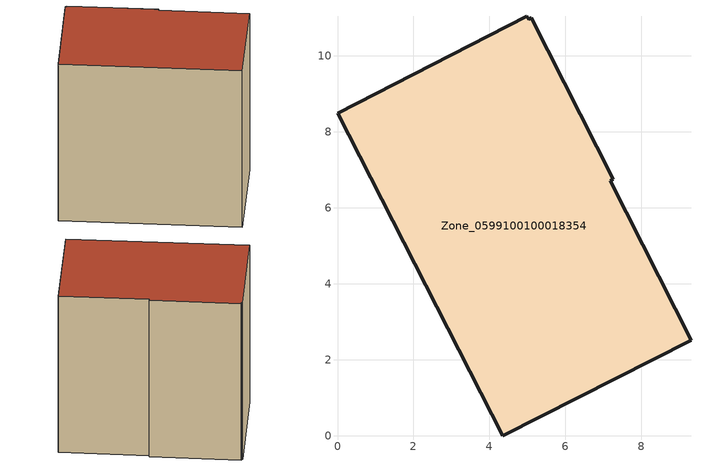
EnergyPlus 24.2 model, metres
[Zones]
Zone_0599100100018354
 floor ground (C_G): 7.25,6.75 7.18,6.71 9.31,2.51 4.35,0 0,8.49 4.99,11.05 5.03,10.96 5.1,11 z3.35
 wall outside (C_F): 4.35,0 9.31,2.51 7.18,6.71 7.25,6.75 5.1,11 5.03,10.96 4.99,11.05 0,8.49 4.35,0 z3.35:12.88
 roof outside (C_R): 7.18,6.71 7.25,6.75 5.1,11 5.03,10.96 4.99,11.05 0,8.49 4.35,0 9.31,2.51 z12.88
[BUILDING]
Pand.0599100100018354: North Axis=0; Terrain=City; Loads Convergence Tolerance Value=0.04; Temperature Convergence Tolerance Value=0.4; Solar Distribution=FullExterior; Maximum Number of Warmup Days=25; Minimum Number of Warmup Days=1
[Site:Location]
Rotterdam.The.Hague.AP_ZH_NLD Design_Conditions: Latitude=51.96; Longitude=4.45; Time Zone=1; Elevation=-4.5
[SITE:GROUNDTEMPERATURE:BUILDINGSURFACE]
18, 18, 18, 18, 18, 18, 18, 18, 18, 18, 18, 18
[MATERIAL] Thermal Absorptance=0.9; Solar Absorptance=0.7; Visible Absorptance=0.7
Name | Roughness | Thickness | Conductivity | Density | Specific Heat
G.TC.2015-2018 | MediumSmooth | 0.15 | 0.0428571 | 540 | 1210
F.TC.2015-2018 | Rough | 0.3 | 0.0666667 | 1920 | 840
R.TC.2015-2018 | MediumRough | 0.2 | 0.0333333 | 1500 | 1000
[CONSTRUCTION]
C_G: G.TC.2015-2018
C_F: F.TC.2015-2018
C_R: R.TC.2015-2018
[ZONE]
Zone_0599100100018354: Type=1; Multiplier=1; Ceiling Height=Autocalculate; Volume=Autocalculate; Floor Area=autocalculate; Part of Total Floor Area=Yes
[ZONEINFILTRATION:DESIGNFLOWRATE]
Infil_Zone_0599100100018354: Zone or ZoneList or Space or SpaceList=Zone_0599100100018354; Schedule=AlwaysOn; Design Flow Rate Calculation Method=Flow/Area; Flow Rate per Floor Area=0.0015; Constant Term Coefficient=1; Temperature Term Coefficient=0; Velocity Term Coefficient=0; Velocity Squared Term Coefficient=0
[HVACTEMPLATE:ZONE:IDEALLOADSAIRSYSTEM]
Zone_0599100100018354: Maximum Heating Supply Air Temperature=50; Minimum Cooling Supply Air Temperature=13; Maximum Heating Supply Air Humidity Ratio=0.0156; Minimum Cooling Supply Air Humidity Ratio=0.0077; Heating Limit=NoLimit; Cooling Limit=NoLimit; Dehumidification Control Type=ConstantSensibleHeatRatio; Cooling Sensible Heat Ratio=0.7; Dehumidification Setpoint=60; Humidification Control Type=None; Humidification Setpoint=30; Outdoor Air Method=None; Outdoor Air Flow Rate per Person=0.00944; Outdoor Air Flow Rate per Zone Floor Area=0; Outdoor Air Flow Rate per Zone=0; Demand Controlled Ventilation Type=None; Outdoor Air Economizer Type=NoEconomizer; Heat Recovery Type=None; Sensible Heat Recovery Effectiveness=0.7; Latent Heat Recovery Effectiveness=0.65
[ZONECONTROL:THERMOSTAT]
ThermostatControl_Zone_0599100100018354: Zone or ZoneList=Zone_0599100100018354; Control Type Schedule=DualSetpointControlType; Control 1=Thermostat_Zone_0599100100018354; Temperature Difference Between Cutout And Setpoint=0
[THERMOSTATSETPOINT:DUALSETPOINT]
Thermostat_Zone_0599100100018354: Heating Setpoint Temperature Schedule=HeatingSetpoint_Zone_0599100100018354; Cooling Setpoint Temperature Schedule=CoolingSetpoint_Zone_0599100100018354
[SCHEDULE:COMPACT]
HeatingSetpoint_Zone_0599100100018354: Through: 12/31, For: AllDays, Until: 24:00, 21
CoolingSetpoint_Zone_0599100100018354: Through: 12/31, For: AllDays, Until: 24:00, 24
DualSetpointControlType: Through: 12/31, For: AllDays, Until: 24:00, 4
AlwaysOn: Through: 12/31, For: AllDays, Until: 24:00, 1
